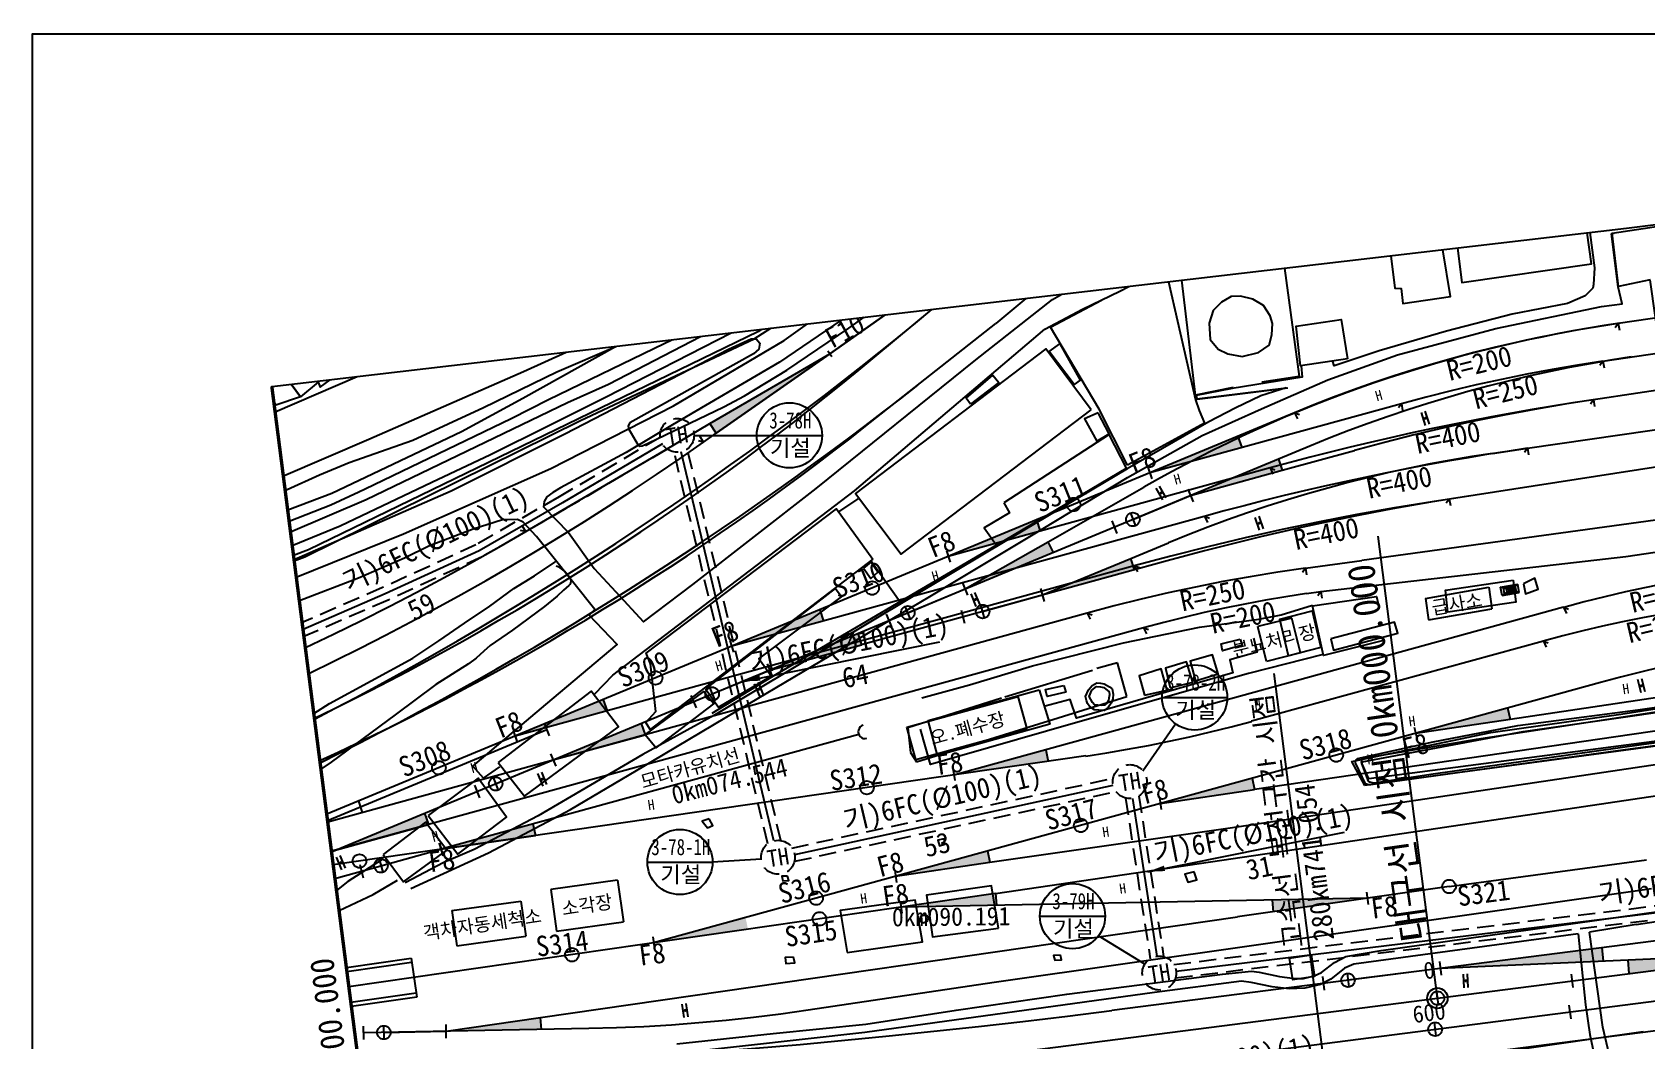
# Model space of a CAD drawing. Header units: millimetres. Extents: x 2406 to 3202, y 1103 to 1810.
# Drawn here: x 2405.9 to 2643.5, y 1470.9 to 1619.3 of the extents above; entities that cross this region are included whole.
import ezdxf
from ezdxf.enums import TextEntityAlignment as Align
from ezdxf.xclip import XClip

# ---------------------------------------------------------------- set-up
doc = ezdxf.new("R2010")
doc.units = ezdxf.units.MM
doc.header["$LTSCALE"] = 10
doc.header["$MEASUREMENT"] = 0
doc.header["$XCLIPFRAME"] = 2
doc.linetypes.add('A-CENTR01', pattern=[2, 1.25, -0.25, 0.25, -0.25])
doc.linetypes.add('HIDDEN', pattern=[0.375, 0.25, -0.125])
for name, color, linetype in [('TN-CABL', 4, 'Continuous'), ('TN-LEAL', 1, 'Continuous'), ('TN-LEAT', 3, 'Continuous'), ('TN-MACL', 6, 'A-CENTR01'), ('TN-MACT', 6, 'Continuous'), ('TN-MANH', 4, 'Continuous'), ('TT-MANH', 4, 'Continuous'), ('TZ-BASE', 253, 'Continuous'), ('TZ-CABL', 4, 'Continuous'), ('TZ-TEXT', 3, 'Continuous')]:
    doc.layers.add(name, color=color, linetype=linetype)
doc.layers.add('TX-PAPR', color=2, linetype='Continuous', plot=False)
doc.styles.get("Standard").update_dxf_attribs({"font": 'GulimChe.ttf'})
doc.styles.add('SYMBTEXT', font='GulimChe.ttf')
doc.linetypes.add('ZIGZAG', pattern='A,0.0001,-0.2,[131,ltypeshp.shx,S=0.2,R=0,X=-0.2,Y=0],-0.4,[131,ltypeshp.shx,S=0.2,R=180,X=0.2,Y=0],-0.2', length=0.8001)
doc.dimstyles.new('ISO-25', dxfattribs={"dimtxt": 2.5, "dimasz": 2.5, "dimexe": 1.25, "dimexo": 0.625, "dimtad": 1, "dimtxsty": 'Standard', "dimcen": 2.5, "dimadec": 0, "dimazin": 0, "dimtfac": 1, "dimtmove": 0, "dimatfit": 3, "dimfxl": 0, "dimarcsym": 0})

# ---------------------------------------------------------------- blocks, each defined once
blk = doc.blocks.new('H')
at = {"layer": 'TZ-BASE'}
for p, q in [((-0.3, 1), (-0.3, -1)), ((-0.3, 0), (0.3, 0)), ((0.3, 1), (0.3, -1))]:
    blk.add_line(p, q, dxfattribs=at)
blk = doc.blocks.new('JD-222')
at = {"layer": 'TZ-BASE'}
for points in [[(66.89, 123.87), (49.21, 113.58), (50.18, 112.18)], [(127.56, 110.03), (126.99, 111.69), (114.02, 106.31)], [(132.97, 108.35), (133.54, 106.69), (120.01, 102.97)], [(84.35, 93.99), (97.89, 97.72), (97.32, 99.37)], [(99.82, 94.59), (99.05, 96.16), (86.85, 89.21)], [(111.78, 92.04), (111.21, 93.7), (98.24, 88.32)], [(65.99, 84.48), (65.42, 86.14), (52.45, 80.76)], [(71.02, 82.64), (71.59, 80.98), (58.05, 77.26)], [(39.12, 69.4), (39.69, 67.74), (26.15, 64.02)], [(7.23, 56.16), (7.79, 54.51), (-5.74, 50.78)], [(23.18, 54.59), (23.54, 52.88), (9.64, 50.87)], [(132.03, 43.38), (132.17, 41.66), (145.96, 43.64)], [(156.8, 33.32), (180.78, 34.38), (180.61, 36.37)], [(208.44, 35.6), (184.45, 34.54), (184.62, 32.55)], [(24.44, 24.31), (24.3, 26.06), (10.4, 24.05)]]:
    blk.add_hatch(color=256, dxfattribs=at).paths.add_polyline_path(points)
h = blk.add_hatch(color=256, dxfattribs=at)
h.paths.add_polyline_path([(34.09, 71.24), (33.52, 72.9), (20.56, 67.52)])
h.paths.add_polyline_path([(17.98, 66.1), (20.83, 67.23), (19.12, 71.52), (16.27, 70.38)], flags=9)
h = blk.add_hatch(color=256, dxfattribs=at)
h.paths.add_polyline_path([(166.72, 71.68), (153.19, 67.96), (167.07, 70.03)])
h.paths.add_polyline_path([(151.08, 63.19), (154.05, 63.96), (152.89, 68.42), (149.92, 67.65)], flags=9)
h = blk.add_hatch(color=256, dxfattribs=at)
h.paths.add_polyline_path([(85.18, 61.8), (99.07, 63.81), (98.72, 65.52)])
h.paths.add_polyline_path([(82.21, 60.84), (85.25, 61.29), (84.58, 65.85), (81.55, 65.4)], flags=9)
h = blk.add_hatch(color=256, dxfattribs=at)
h.paths.add_polyline_path([(129.1, 61.33), (115.56, 57.61), (129.45, 59.68)])
h.paths.add_polyline_path([(112.73, 56.47), (115.7, 57.24), (114.54, 61.7), (111.57, 60.93)], flags=9)
h = blk.add_hatch(color=256, dxfattribs=at)
h.paths.add_polyline_path([(9.65, 50.87), (23.54, 52.88), (23.18, 54.59)])
h.paths.add_polyline_path([(7.41, 46.53), (10.45, 46.97), (9.78, 51.53), (6.74, 51.09)], flags=9)
h = blk.add_hatch(color=256, dxfattribs=at)
h.paths.add_polyline_path([(90.12, 50.61), (76.59, 46.88), (90.47, 48.95)])
h.paths.add_polyline_path([(73.76, 45.72), (76.73, 46.49), (75.57, 50.95), (72.6, 50.18)], flags=9)
h = blk.add_hatch(color=256, dxfattribs=at)
h.paths.add_polyline_path([(91.43, 42.61), (91.29, 44.36), (77.39, 42.35)])
h.paths.add_polyline_path([(74.23, 41.46), (77.27, 41.9), (76.6, 46.46), (73.57, 46.02)], flags=9)
h = blk.add_hatch(color=256, dxfattribs=at)
h.paths.add_polyline_path([(50.64, 39.74), (41.76, 37.3), (41.76, 37.28), (41.81, 37.2), (51.08, 38.54)])
h.paths.add_polyline_path([(41.76, 37.28), (41.76, 37.3), (40.95, 37.07), (41.81, 37.2)], flags=17)
h.paths.add_polyline_path([(54.49, 40.8), (50.64, 39.74), (51.08, 38.54), (54.85, 39.08)])
h.paths.add_polyline_path([(38.34, 32.78), (41.38, 33.17), (40.8, 37.74), (37.75, 37.35)], flags=9)
for p, q in [((73.55, 123.39), (96.37, 142.46)), ((106.96, 141.37), (91.33, 128.29)), ((274.04, 141.65), (183.02, 128.32)), ((180.76, 122.76), (275.51, 136.8)), ((276.44, 131.52), (179.35, 117.07)), ((183.02, 128.32), (182.57, 127.69)), ((183.02, 128.32), (183.19, 127.33)), ((72.18, 113.17), (91.33, 128.29)), ((169.64, 109.93), (277.15, 125.67)), ((180.76, 122.76), (180.31, 122.13)), ((180.76, 122.76), (180.93, 121.78)), ((151.07, 116.5), (114.02, 106.31)), ((323.2, 117.74), (145.26, 93.42)), ((151.07, 116.5), (150.63, 115.87)), ((151.07, 116.5), (151.24, 115.52)), ((179.35, 117.07), (178.9, 116.44)), ((179.35, 117.07), (179.52, 116.08)), ((135.33, 115.15), (-7.18, 56.01)), ((135.33, 115.15), (135.76, 114.25)), ((135.33, 115.15), (136.06, 114.89)), ((154.61, 114.35), (154.58, 114.44)), ((154.61, 114.35), (154.64, 114.25)), ((48.3, 110.85), (47.78, 111.71)), ((50.18, 112.18), (49.21, 113.58)), ((126.99, 111.69), (127.56, 110.03)), ((184.11, 93.98), (312.64, 112.98)), ((-6.47, 50.48), (137.59, 110.27)), ((48.3, 110.85), (47.55, 111.03)), ((133.54, 106.69), (144.19, 109.62)), ((164.49, 109.18), (169.63, 109.93)), ((169.64, 109.93), (169.2, 109.3)), ((169.64, 109.93), (169.81, 108.95)), ((131.74, 107.03), (84.35, 93.99)), ((113.74, 107.16), (114.3, 105.45)), ((113.74, 107.16), (114.3, 105.45)), ((131.74, 107.03), (132.16, 106.13)), ((131.74, 107.03), (132.46, 106.77)), ((132.97, 108.35), (133.54, 106.69)), ((155.59, 102.07), (188.82, 107.26)), ((99.05, 96.16), (113.14, 104.2)), ((115.7, 103.35), (115.65, 103.43)), ((115.7, 103.35), (115.74, 103.25)), ((119.62, 103.89), (120.39, 102.04)), ((158.12, 102.46), (157.68, 101.83)), ((158.12, 102.46), (158.29, 101.48)), ((122.03, 99.9), (52.45, 80.76)), ((111.16, 100.38), (111.92, 98.53)), ((122.09, 99.92), (122.52, 99.01)), ((122.09, 99.92), (122.82, 99.66)), ((22.12, 97.65), (21.37, 97.83)), ((22.12, 97.65), (21.6, 98.5)), ((97.32, 99.37), (97.89, 97.72)), ((108.41, 99.24), (109.17, 97.39)), ((130.16, 98.9), (130.13, 99)), ((130.16, 98.9), (130.18, 98.8)), ((167.07, 70.03), (357.2, 98.44)), ((99.82, 94.59), (99.05, 96.16)), ((111.21, 93.7), (116.79, 96.01)), ((156.38, 28.93), (147.65, 97.01)), ((156.38, 28.93), (147.65, 97.01)), ((156.38, 28.93), (147.65, 97)), ((116.6, 93.37), (71.59, 80.98)), ((84.07, 94.85), (84.63, 93.14)), ((111.78, 92.04), (111.21, 93.7)), ((366.61, 94.21), (129.44, 59.68)), ((136.94, 92.27), (145.26, 93.42)), ((139.21, 88.84), (184.11, 93.98)), ((111.72, 92.61), (20.56, 67.52)), ((111.79, 92.62), (112.21, 91.72)), ((111.79, 92.62), (112.51, 92.36)), ((136.94, 92.27), (136.49, 91.64)), ((136.94, 92.27), (137.11, 91.28)), ((87.24, 88.29), (86.47, 90.13)), ((98.51, 87.35), (97.98, 89.28)), ((137.09, 88.53), (139.21, 88.84)), ((139.21, 88.84), (138.77, 88.21)), ((139.21, 88.84), (139.38, 87.86)), ((154.62, 87.82), (163.94, 89.47)), ((163.94, 89.47), (164.41, 86.29)), ((165.69, 89.48), (168.22, 89.92)), ((165.91, 88.25), (165.69, 89.48)), ((168.44, 88.69), (165.69, 89.48)), ((168.22, 89.92), (165.91, 88.25)), ((165.91, 88.25), (168.44, 88.69)), ((166.13, 89.35), (167.85, 89.65)), ((166.28, 88.52), (166.13, 89.35)), ((166.28, 88.52), (168.04, 88.83)), ((166.57, 89.23), (167.48, 89.39)), ((166.65, 88.78), (166.57, 89.23)), ((166.65, 88.78), (167.56, 88.94)), ((167.56, 88.94), (167.48, 89.39)), ((168.05, 88.8), (167.85, 89.65)), ((168.44, 88.69), (168.22, 89.92)), ((104.79, 85.66), (-7.04, 54.88)), ((65.42, 86.14), (65.99, 84.48)), ((78.77, 84.77), (78, 86.62)), ((174.97, 86.51), (85.18, 61.8)), ((86.8, 84.13), (86.27, 86.06)), ((88.37, 87.67), (88.33, 87.77)), ((88.37, 87.67), (88.4, 87.58)), ((89.67, 84.92), (89.14, 86.85)), ((104.79, 85.66), (105.22, 84.75)), ((104.79, 85.66), (105.52, 85.4)), ((154.62, 87.82), (155.09, 84.64)), ((155.09, 84.64), (164.41, 86.29)), ((174.97, 86.51), (175.4, 85.6)), ((174.97, 86.51), (175.7, 86.24)), ((113.11, 83.49), (-6.49, 50.58)), ((76.02, 83.63), (75.25, 85.48)), ((113.11, 83.49), (113.54, 82.58)), ((113.11, 83.49), (113.84, 83.23)), ((125.87, 54.02), (331.73, 84.77)), ((134.92, 84.91), (129.92, 83.66)), ((131.2, 78.53), (129.92, 83.66)), ((136.2, 79.78), (134.92, 84.91)), ((52.17, 81.61), (52.73, 79.9)), ((71.02, 82.64), (71.59, 80.98)), ((171.98, 81.53), (129.02, 69.71)), ((171.98, 81.53), (172.4, 80.63)), ((171.98, 81.53), (172.7, 81.27)), ((136.2, 79.78), (131.2, 78.53)), ((57.67, 78.18), (58.43, 76.33)), ((92.69, 73.31), (105.59, 77.27)), ((109.25, 78.35), (106.24, 77.5)), ((110.66, 73.39), (109.25, 78.35)), ((140.19, 15.71), (132.36, 76.76)), ((49.2, 74.67), (49.97, 72.82)), ((56.48, 74.44), (56.44, 74.53)), ((56.48, 74.44), (56.5, 74.34)), ((135.65, 50.87), (293.36, 74.32)), ((186.43, 74.95), (186.4, 75.05)), ((186.43, 74.95), (186.44, 74.85)), ((33.52, 72.9), (34.09, 71.24)), ((46.45, 73.52), (47.22, 71.68)), ((78.23, 68.83), (94.64, 73.37)), ((92.18, 73.1), (78.38, 68.73)), ((79.67, 63.75), (110.66, 73.39)), ((95.95, 68.61), (94.64, 73.37)), ((166.72, 71.68), (167.07, 70.03)), ((24.83, 69.42), (25.59, 67.58)), ((39.12, 69.4), (39.69, 67.74)), ((153.19, 67.96), (167.07, 70.03)), ((-7.07, 55.1), (25.21, 68.5)), ((71.16, 67.79), (9.65, 50.87)), ((20.28, 68.37), (20.84, 66.66)), ((79.55, 64.07), (78.23, 68.83)), ((78.38, 68.73), (78.78, 65.12)), ((79.55, 64.07), (95.95, 68.61)), ((152.95, 68.83), (153.42, 67.09)), ((104.6, 64.61), (-6.23, 48.57)), ((25.77, 64.94), (26.54, 63.09)), ((78.78, 65.12), (79.67, 63.75)), ((98.72, 65.52), (99.07, 63.81)), ((85.04, 62.79), (85.29, 61)), ((14.55, 60.29), (15.32, 58.44)), ((17.3, 61.43), (18.07, 59.58)), ((24.58, 61.2), (24.54, 61.29)), ((24.58, 61.2), (24.61, 61.1)), ((115.56, 57.61), (129.44, 59.68)), ((129.1, 61.33), (129.45, 59.68)), ((-2.53, 57.94), (-1.96, 56.28)), ((349.6, 58.04), (108.44, 27.11)), ((115.44, 58.5), (115.69, 56.71)), ((7.23, 56.16), (7.79, 54.51)), ((23.18, 54.59), (23.54, 52.88)), ((23.18, 54.59), (23.54, 52.88)), ((90.47, 48.95), (125.87, 54.02)), ((156.38, 28.93), (346.8, 53.35)), ((9.37, 51.72), (9.93, 50.01)), ((9.38, 51.83), (9.91, 49.9)), ((9.4, 51.76), (9.65, 50.87)), ((90.12, 50.61), (90.47, 48.95)), ((91.29, 44.36), (135.65, 50.87)), ((-5.97, 46.57), (0.8, 48.43)), ((-5.09, 48.89), (-5.13, 48.98)), ((-5.09, 48.89), (-5.06, 48.79)), ((-2.33, 48.61), (-1.8, 46.68)), ((-0.55, 4.27), (343.87, 48.44)), ((0.54, 49.4), (1.07, 47.47)), ((76.46, 47.77), (76.71, 45.99)), ((76.59, 46.88), (90.47, 48.95)), ((158.09, 45.38), (187.17, 49.3)), ((35.65, 46.32), (25.81, 44.93)), ((35.65, 46.32), (36.5, 40.16)), ((158.09, 45.38), (126.96, 40.91)), ((91.29, 44.36), (-3.92, 30.58)), ((11.24, 41.84), (21.4, 43.23)), ((21.4, 43.23), (22.11, 38.06)), ((25.81, 44.93), (26.65, 38.81)), ((77.27, 43.24), (77.52, 41.46)), ((146.07, 43.64), (77.39, 42.35)), ((187.9, 45.03), (91.12, 31.25)), ((91.29, 44.36), (91.43, 42.61)), ((132.03, 43.38), (132.18, 41.63)), ((145.95, 44.53), (146.2, 42.75)), ((11.24, 41.84), (11.96, 36.66)), ((24.3, 26.06), (126.96, 40.91)), ((11.96, 36.66), (22.11, 38.06)), ((26.65, 38.81), (36.5, 40.16)), ((40.82, 37.97), (41.08, 36.18)), ((180.61, 36.37), (180.78, 34.38)), ((-4.29, 33.46), (5.23, 34.83)), ((-4.21, 32.86), (5.31, 34.24)), ((5.23, 34.83), (6.06, 29.09)), ((156.67, 34.31), (156.93, 32.32)), ((184.62, 32.55), (184.45, 34.54)), ((139.45, 32.1), (139.7, 30.12)), ((143.09, 32.57), (143.34, 30.58)), ((160.57, 31.48), (160.57, 31.58)), ((160.57, 31.48), (160.59, 31.38)), ((176.09, 32.46), (176.34, 30.48)), ((5.97, 29.69), (-3.63, 28.3)), ((6.06, 29.09), (-3.55, 27.7)), ((96.33, 21.23), (156.38, 28.93)), ((156.25, 29.92), (156.51, 27.94)), ((156.25, 29.92), (156.51, 27.94)), ((45.61, 27.12), (45.59, 27.22)), ((45.61, 27.12), (45.62, 27.02)), ((175.75, 27.88), (176.01, 25.9)), ((-1.72, 22.82), (-1.76, 24.82)), ((1.26, 22.87), (1.22, 24.87)), ((10.42, 23.05), (10.38, 25.04)), ((24.44, 24.31), (24.3, 26.06)), ((155.92, 25.34), (156.17, 23.36))]:
    blk.add_line(p, q, dxfattribs=at)
for points, elevation in [([(-12, 93.56), (11.15, 103.66), (27.9, 112.04), (51.96, 124.51), (55.3, 126.08), (56.03, 126.06), (56.57, 125.43), (56.43, 124.54), (55.68, 123.84), (37.45, 113.66), (37.2, 113.25), (37.31, 112.77), (38.67, 110.38), (38.92, 110.25), (39.29, 110.28), (40.17, 110.69), (51.29, 116.06), (54.36, 117.68), (60.59, 121.44), (69.68, 127.62), (90.04, 141.84)], 45), ([(-12.93, 100.85), (-6.45, 103.32), (12.64, 112.42), (21.7, 117.3), (37.35, 126.07), (50.16, 132.27), (60.55, 137.38), (60.83, 137.9), (60.77, 138.3)], 41), ([(-12.72, 99.21), (-6.6, 101.61), (-2.48, 103.51), (-1.52, 103.97), (19.99, 114.33), (25.46, 117.11), (42.5, 125.35), (43.53, 125.87), (53, 130.61), (54.61, 131.63), (66.68, 139.01)], 42), ([(-12.52, 97.61), (-1.36, 102.41), (28.29, 116.68), (34.3, 119.37), (55.51, 130.39), (64.27, 135.58), (70.66, 139.5)], 43), ([(-12.26, 95.62), (-5.22, 98.53), (8.28, 104.93), (16.94, 109.04), (25.52, 113.28), (33.98, 117.53), (55.14, 128.34), (59.76, 130.97), (76.36, 140.19)], 44), ([(-9.09, 70.87), (-6.78, 72.33), (5.47, 79), (9.31, 81.58), (13.09, 84.19), (16.81, 86.66), (20.38, 89.28), (23.43, 91.13), (26.4, 93.16), (26.5, 93.26), (26.58, 93.34), (26.6, 93.38), (26.61, 93.41), (26.59, 93.41)], 45), ([(26.61, 92.62), (26.75, 92.58), (26.88, 92.52), (27, 92.45), (27.05, 92.41), (27.19, 92.29), (27.33, 92.17), (27.93, 91.71), (28.05, 91.59), (28.23, 91.4), (28.46, 91.09), (28.6, 90.86), (28.71, 90.59), (28.73, 90.54), (28.75, 90.45), (28.75, 90.41), (28.75, 90.36), (28.75, 90.32), (28.71, 90.06), (28.69, 90.01), (28.67, 89.96), (28.62, 89.89), (28.58, 89.83), (28.49, 89.73), (27.67, 89.03), (26.77, 88.15), (24.87, 86.65), (20.18, 83.15), (16.89, 80.89), (15.96, 80.05), (14.83, 79.02), (13.68, 78.2), (8.9, 75.16), (2.9, 70.68), (-6.52, 63.69), (-8.04, 62.68)], 45)]:
    blk.add_lwpolyline(points, dxfattribs=dict(at, elevation=elevation))
for points in [[(-9.85, 76.77, 0.042201), (48.3, 110.85), (50.18, 112.18), (66.89, 123.87), (80.01, 133.04), (93.07, 142.21)], [(-10.34, 80.59, 0.022929), (22.12, 97.65), (31.2, 102.96), (42.68, 109.69), (49.21, 113.58), (66.89, 123.87)], [(-8.16, 63.62, 0.052207), (79.87, 119.24)]]:
    blk.add_lwpolyline(points, format="xyb", dxfattribs=at)
for points in [[(81.12, 133.82), (80.01, 133.04), (66.89, 123.87), (50.18, 112.18), (49.21, 113.58), (66.89, 123.87)], [(66.6, 124.27), (67.18, 123.46)], [(66.6, 124.27), (67.18, 123.46)], [(180.39, 75.45), (64.88, 43.66), (40.95, 37.07)], [(139.91, 17.94), (341.37, 43.78)]]:
    blk.add_lwpolyline(points, dxfattribs=at)
at = {"layer": 'TZ-BASE', "flags": 128}
for points in [[(111.54, 99.45), (120.01, 102.97), (133.54, 106.69)], [(78.39, 85.7), (86.85, 89.21), (99.05, 96.16)], [(89.41, 85.88), (98.24, 88.32), (111.21, 93.7)], [(49.58, 73.74), (58.05, 77.26), (71.59, 80.98)], [(17.69, 60.5), (26.15, 64.02), (39.69, 67.74)], [(-6.47, 50.48), (-5.74, 50.78), (7.79, 54.51)], [(0.8, 48.43), (9.64, 50.87), (23.54, 52.88)], [(222.02, 37.35), (208.44, 35.6), (184.45, 34.54), (156.8, 33.32), (143.21, 31.57)], [(1.24, 23.87), (10.4, 24.05), (24.3, 26.06)]]:
    blk.add_lwpolyline(points, dxfattribs=at)
for points, elevation in [([(212.58, 69.3), (159.33, 62.13), (146.57, 60.36), (146.31, 60.35), (146.08, 60.39), (145.81, 60.5), (144.34, 63.62), (144.32, 63.86), (144.39, 64.05), (144.61, 64.24), (155.74, 66.7), (168.24, 69.11), (185.87, 71.39), (204.84, 74.11)], 45), ([(134.61, 34.84), (137.8, 35.33), (138.29, 32.1), (135.1, 31.61), (134.61, 34.84)], 75.59)]:
    blk.add_lwpolyline(points, dxfattribs=dict(at, elevation=elevation))
at = {"layer": 'TZ-BASE', "elevation": 44, "flags": 128}
blk.add_lwpolyline([(155.73, 61.94), (147.08, 60.6), (146.78, 60.63), (146.45, 60.74), (146.21, 60.89), (145.23, 63.48), (145.22, 63.7), (145.25, 63.93), (145.33, 64.14), (145.54, 64.3), (162.15, 67.07), (188.9, 71.17), (214.91, 75.29), (242.16, 79.27), (258.85, 81.17), (259.1, 81.06), (259.33, 80.78), (259.54, 80.25), (260.08, 76.79), (260.05, 76.61), (259.97, 76.52), (229.56, 72.02), (186.42, 66.25)], close=True, dxfattribs=at)
at = {"layer": 'TZ-BASE'}
for points, elevation in [([(120.55, 47.53), (119.18, 47.22), (119.63, 46.01), (120.95, 46.37)], 45.45), ([(100.89, 35.26), (99.85, 35.21), (100.04, 34.53), (101.01, 34.57)], 45.78)]:
    blk.add_lwpolyline(points, close=True, dxfattribs=dict(at, elevation=elevation))
at = {"layer": 'TZ-BASE', "flags": 128}
blk.add_lwpolyline([(91.11, 31.25), (63.7, 27.15, -0.03243), (31.42, 24.44), (-1.74, 23.82)], format="xyb", dxfattribs=at)
at = {"layer": 'TZ-BASE'}
for points in [[(187.72, 134.74, 54.12), (183.05, 133.76, 48.19), (182.09, 141.61, 48.19), (275.97, 155.78, 49.92), (277.1, 147.08, 49.95), (247.33, 144.04, 54.13), (252.07, 111.6, 54.31), (192.18, 103.15, 54.2), (187.72, 134.74, 54.12)], [(64.91, 104.01, 45.05), (88.39, 122.95, 45.05), (99.71, 131.86, 45.05), (110.75, 138.04, 45.05), (117.86, 139.15, 45.05), (134.1, 141.56, 45.12), (146.72, 143.32, 45.12), (159.35, 145.1, 45.2), (178.28, 148.12, 45.31), (178.66, 148.66, 45.36), (178.32, 152.52, 45.36)], [(32.29, 73.75, 45.2), (34.97, 76.52, 45.35), (70.56, 103.68, 45.35), (98.58, 127.47, 45.35), (104.13, 130.41, 45.24), (109.62, 133.08, 45.21), (115.2, 136, 45.21), (120.59, 137.3, 45.21), (134.42, 139.47, 45.28), (148.05, 141.54, 45.28), (159, 143.51, 45.28), (178.23, 146.61, 45.4), (179.5, 136.53, 45.4), (179.35, 134.05, 45.4), (179.25, 133.52, 45.4), (178.12, 132.38, 45.3), (175.56, 131.24, 45.24), (167.39, 129.67, 45.18), (157.73, 127.2, 45.1), (147.79, 124.29, 45.1), (141.16, 122.07, 45.1), (141, 122.72, 45.1)], [(158.89, 143.23, 48.36), (159.96, 134.37, 48.36), (179.05, 137.1, 48.36), (177.81, 146.16, 48.11), (158.89, 143.23, 48.36)], [(77, 140.26, 44.87), (56.4, 127.14, 45.06), (-9.89, 94.98, 45.06), (-12.07, 94.12, 45.06)], [(-11.67, 90.97, 45.01), (4.11, 97.32, 45.01), (25.83, 106.94, 45.21), (43.9, 116.21, 45.03), (60.18, 125.82, 44.6), (80.59, 140.23, 44.63), (81.45, 140.8, 44.64)], [(5.2, 45.07, 45.07), (16.64, 50.36, 45.07), (28.72, 56.72, 45.07), (40.57, 63.73, 45.09), (53.55, 71.47, 45.21), (67.03, 79.48, 45.22), (81.62, 88.1, 45.22), (98.31, 98.13, 45.15), (110.74, 105.64, 45.15), (121.75, 111.81, 45.23), (130.45, 115.74, 45.23), (140.24, 120.02, 45.28), (150.51, 123.7, 45.28), (164.96, 127.59, 45.28), (180.56, 130.84, 45.28), (183.58, 131.19, 45.41), (183.02, 133.74, 45.41), (182.01, 141.51, 45.41), (182.34, 141.6, 45.41)], [(86.99, 141.47, 44.5), (84.57, 139.73, 44.49), (59.47, 122.61, 44.56), (43.73, 113.38, 44.81), (36.93, 109.3, 44.89), (27.22, 104.12, 45.13), (26.13, 103.41, 45.13), (25.21, 102.78, 45.13), (24.81, 102.07, 45.13), (24.74, 101.31, 45.13), (28.43, 97.52, 45.24), (32.21, 92.24, 45.24), (35.38, 88.8, 45.22), (39.45, 84.38, 45.16), (46.73, 89.88, 45.16), (64.91, 104.01, 45.05)], [(-13.58, 105.85, 39.15), (-0.97, 111.26, 39.27), (21.77, 121.25, 39.84), (40.74, 129.8, 40.31), (60.27, 138.23, 41.18), (60.29, 138.24, 41.18)], [(-13.3, 103.73, 39.36), (-13.01, 103.87, 39.36), (-8.23, 106.02, 39.42), (-3.86, 107.82, 39.58), (5.51, 111.15, 40.12), (15.92, 115.92, 40.55), (26.72, 121.19, 41.18), (38.64, 126.37, 41.38), (49.88, 131.49, 41.82), (66.83, 139.03, 42.74)], [(-14.79, 115.31, 39.16), (19.83, 130.16, 39.54), (25.2, 131.72, 39.94), (31.88, 134.73, 40.03), (31.99, 134.82, 40.03)], [(110.89, 133.76, 45.8), (116.61, 135.13, 45.94), (120.77, 117.07, 46.31), (121.29, 115.49, 47.01)], [(110.73, 107.46, 46.99), (106.57, 115.71, 46.06), (99.42, 127.77, 46.06), (106.92, 131.73, 45.71)], [(-15.29, 129.09, 46.46), (-8.43, 119.66, 46.69)], [(143.14, 123.12, 48.52), (136.22, 122.07, 48.52), (135.6, 127.94, 48.52), (142.22, 128.92, 48.52), (143.14, 123.12, 48.52)], [(-8.43, 119.66, 46.69), (-11.06, 117.49, 46.69), (-15.91, 124.08, 46.51)], [(105.41, 115.59, 48.42), (98.72, 124.56, 48.61), (70.68, 103.29, 48.34), (77.43, 94.33, 48.49), (105.41, 115.59, 48.42)], [(136.31, 122.07, 45.1), (136.46, 120.42, 45.1), (126.16, 118.76, 47.31), (120.87, 117.71, 47.31), (120.97, 117.2, 47.31), (134.12, 118.85, 45.19), (130.38, 117.65, 45.15), (126.59, 115.86, 45.15), (122.73, 113.85, 45.07), (110.71, 106.89, 45.04), (90.35, 94.81, 45.01), (49.92, 70.64, 45.04), (39.35, 64.8, 45.06), (23.94, 55.8, 45.15), (14.51, 50.81, 45.15), (10.04, 48.92, 45.15), (4.38, 45.93, 45.07)], [(120.77, 117.76, 47.86), (121.01, 117.16, 47.76), (134.33, 118.83, 45.44)], [(121.29, 115.49, 47.01), (122.08, 113.65, 47), (110.73, 107.46, 46.99)], [(92.52, 101.91, 47.43), (93.37, 100.41, 47.28), (89.62, 98.19, 47.28), (91.45, 95.64, 46.97), (110.6, 107.02, 46.95), (108.06, 111.97, 47.48), (92.52, 101.91, 47.43)], [(15.91, 61.36, 45.17), (14.33, 63.09, 45.17), (25.1, 72.19, 45.17), (35.6, 81.04, 45.17), (31.44, 85.36, 45.3), (32.3, 86.16, 45.3), (25.89, 94.17, 45.31), (23.71, 96.94, 45.31), (21.75, 99.04, 45.31), (20.93, 99.43, 45.31), (18.71, 99.38, 45.31), (14.39, 98.04, 45.26), (7.96, 95.57, 45.2), (4.26, 93.75, 45.2), (-2.49, 90.82, 45.2), (-11.22, 87.46, 45.13)], [(167.52, 90.52, 48.39), (167.95, 87.28, 48.39), (157.93, 85.78, 48.39), (157.55, 89.03, 48.39), (167.52, 90.52, 48.39)], [(44.37, 22.21, 45.17), (58.56, 23.71, 45.06), (72.21, 25.1, 45.06), (85.49, 27.15, 45.04), (101.81, 29.53, 45.04), (124.73, 32.45, 45.04), (129, 32.89, 45.04), (130.12, 32.77, 45.04), (133.11, 32.1, 45.2), (135.36, 31.84, 45.3), (136.68, 31.85, 45.3), (138.22, 32.24, 45.3), (139.31, 32.73, 45.3), (141.22, 34.19, 45.3), (142.88, 35.08, 45.3), (148.11, 35.96, 45.3), (189.27, 41.73, 45.23)], [(80.47, 73.15, 46.15), (87.47, 75.11, 46.1), (96.77, 77.88, 46.07), (110.15, 81.27, 45.9), (121.36, 83.59, 45.9), (130.09, 84.74, 45.9), (133.38, 85.39, 45.9), (138, 86.81, 46.09)], [(139.2, 80.58, 47.69), (134.44, 79.35, 47.63), (133.15, 84.77, 47.62), (137.93, 85.97, 47.62), (139.2, 80.58, 47.69)], [(129.3, 81.98, 47.06), (129.84, 79.88, 47.06), (125.81, 78.76, 46.89), (126.25, 76.86, 46.89), (103.23, 70.16, 47.15), (102.3, 72.94, 47.15), (98.61, 71.96, 47.15)], [(127.35, 81.82, 47.08), (127.62, 80.93, 47.08), (124.74, 80.09, 47.08), (124.54, 81.11, 47.08), (127.35, 81.82, 47.08)], [(139.53, 79.56, 46.2), (128.54, 76.75, 46.2), (103.1, 69.5, 46.12), (81.72, 63.35, 45.89), (80.26, 68.58, 45.89)], [(117.02, 74.64, 46.91), (120.37, 75.5, 46.91), (119.44, 78.47, 46.91), (116.34, 77.54, 46.91), (117.02, 74.64, 46.91)], [(120.77, 75.7, 46.8), (124.09, 76.71, 46.83), (123.28, 79.52, 46.83), (119.96, 78.57, 46.88), (120.77, 75.7, 46.8)], [(113.23, 73.56, 46.91), (116.58, 74.31, 47.03), (115.71, 77.45, 47.03), (112.48, 76.39, 47.03), (113.23, 73.56, 46.91)], [(18.07, 63.65, 48.22), (21.92, 58.71, 48.2), (35.77, 68.9, 48.2), (31.77, 74.14, 48.24), (18.07, 63.65, 48.22)], [(97.75, 74.35, 47.84), (99.31, 69.29, 47.84), (82.74, 64.66, 47.84), (81.36, 69.82, 48.04), (97.75, 74.35, 47.84)], [(101.36, 75, 48.53), (101.65, 74.03, 48.53), (98.91, 73.35, 48.55), (98.68, 74.38, 48.56), (101.36, 75, 48.53)], [(15.91, 61.36, 45.17), (18.29, 63, 45.2)], [(7.73, 55.83, 48.78), (12.12, 50.12, 48.77), (19.3, 55.6, 48.77), (15.11, 61.36, 48.77), (7.73, 55.83, 48.78)], [(0.96, 49.38, 46.63), (-4.06, 46.14, 46.63), (-5.75, 44.81, 46.63)], [(-5.37, 41.84, 46.47), (-0.34, 44.21, 46.25), (3.22, 46.29, 46.25)], [(91.72, 39.25, 50.58), (90.7, 45.46, 50.55), (81.12, 44.11, 50.55), (82.01, 37.97, 50.36), (91.72, 39.25, 50.58)], [(69.44, 35.68, 48.78), (80.56, 37.25, 48.78), (79.49, 43.37, 48.78), (68.41, 41.85, 48.81), (69.44, 35.68, 48.78)], [(185.65, 39.77, 45.47), (199.1, 41.8, 45.5)], [(177.12, 38.43, 45.37), (144.07, 33.92, 45.37), (142.71, 33.36, 45.37), (140.68, 31.75, 45.37), (139.16, 30.96, 45.39), (136.86, 30.41, 45.42), (134.54, 30.32, 45.45), (132.06, 30.62, 45.45), (128.96, 31.26, 45.45), (127.52, 31.42, 45.45), (114.74, 29.75, 45.36), (72.04, 23.88, 45.12), (36.02, 19.85, 45.12), (32.8, 19.08, 45.14), (32.21, 18.5, 45.14), (31.72, 17.63, 45.14), (31.34, 16.24, 45.24), (31.26, 15.6, 45.24), (30.58, 14.37, 45.24), (26.8, 12.93, 45.24), (-1.25, 9.72, 45.11)], [(177.12, 38.43, 45.5), (178.21, 27.93, 45.8), (178.84, 23.56, 45.9), (179.84, 18.67, 45.97), (181.03, 13.53, 45.95), (182.46, 8.65, 45.9), (183.92, 3.97, 45.66)], [(185.65, 39.77, 45.47), (178.76, 38.66, 45.37)], [(204.53, 1.53, 45.59), (201.38, 3.4, 45.52), (199.6, 4.51, 45.5), (197.34, 5.57, 45.4), (195.21, 6.43, 45.38), (193.68, 6.76, 45.43), (193.12, 6.69, 45.43), (186.51, 4.99, 45.59), (183.35, 13.23, 45.92), (182.74, 16.08, 45.95), (180.75, 24.66, 46.09), (178.76, 38.66, 45.47)], [(4.75, -37.01, 45.35), (9.7, -34.69, 45.35), (23.64, -28.57, 45.43), (39.82, -21.09, 45.45), (48.39, -17.31, 45.47), (57.29, -13.31, 45.5), (68.92, -7.97, 45.61), (75.87, -4.89, 45.61), (83.65, -1.75, 45.64), (89.48, 0.43, 45.64), (97.82, 3.49, 45.66), (104.93, 6.11, 45.73), (111.04, 8.14, 45.76), (117.38, 10.34, 45.73), (123.48, 12.18, 45.73), (129.83, 13.8, 45.71), (136.39, 15.24, 45.64), (142.17, 16.61, 45.59), (149.44, 18.12, 45.59), (157.09, 19.77, 45.66), (163.42, 20.72, 45.66), (170.22, 21.64, 45.76), (179.07, 22.96, 45.76), (186.69, 24.02, 45.78)]]:
    blk.add_polyline3d(points, dxfattribs=at)
at = {"layer": 'TZ-BASE', "linetype": 'Continuous'}
for points in [[(-11.97, 93.34, 47.01), (-10.43, 93.95, 46.99), (30.17, 114.03, 46.36), (55.78, 126.07, 46.64), (78.58, 140.45, 46.79)], [(156.65, 142.43, 48.22), (149.17, 141.06, 48.22), (150.1, 133.51, 48.22), (151.03, 133.48, 48.22), (151.3, 131.25, 48.22), (158.31, 132.27, 48.22), (156.65, 142.43, 48.22)], [(126.3, 118.89, 47.86), (120.77, 117.76, 47.86), (118.73, 134.88, 47.65), (133.72, 137.48, 47.08), (136, 120.5, 47.76), (130.51, 119.65, 47.76)], [(-15.29, 129.09, 46.46), (-8.43, 119.66, 46.69), (-8.13, 118.92, 46.96), (-1.99, 123.66, 47.9), (-6.6, 129.42, 47.9), (-8.6, 127.91, 47.9), (-10.15, 129.72, 47.89)], [(-15.91, 124.08, 46.51), (-11.06, 117.49, 46.69)], [(99.22, 124.21, 48.27), (100.76, 125.34, 47.93), (103.78, 119.98, 48.08), (102.9, 119.33, 48.19), (99.22, 124.21, 48.27)], [(87.64, 116.44, 47.34), (86.97, 117.31, 47.34), (90.91, 120.7, 48.05), (91.78, 119.62, 48.15), (87.64, 116.44, 47.34)], [(-11.06, 117.49, 46.69), (-14.67, 116.27, 51.06), (-15, 116.98, 50.99)], [(106.4, 115.16, 47.15), (104.41, 114.26, 47.39), (106.21, 110.96, 47.44), (108.04, 112.08, 47.41), (106.4, 115.16, 47.15)], [(68.25, 100.59, 46.6), (71.06, 102.51, 46.6)], [(91.45, 95.64, 46.97), (58.3, 76.2, 46.92), (49.53, 70.84, 46.4)], [(71.88, 92.25, 47.63), (72.94, 90.75, 47.6), (73.98, 91.7, 47.6), (72.92, 93.15, 47.6), (71.88, 92.25, 47.63)], [(72.92, 93.4, 47.2), (77.27, 87.33, 46.95)], [(48.59, 74.52, 47.37), (50.51, 71.81, 47.39), (58.26, 76.36, 47.08), (56.45, 78.93, 47.22), (68.63, 88.06, 47.11), (67.69, 89.26, 47.27), (48.59, 74.52, 47.37)], [(148.66, 81.66, 46.17), (139.62, 79.41, 46.17), (137.99, 86.73, 46.17), (147.42, 88.09, 46.17), (147.67, 87.01, 46.17)], [(39.72, 67.75, 47.91), (41.33, 65.83, 47.89), (49.81, 72.29, 47.89), (48.3, 74.12, 47.89), (39.72, 67.75, 47.91)]]:
    blk.add_polyline3d(points, dxfattribs=at)
at = {"layer": 'TZ-BASE'}
for points in [[(125.78, 132.16, 53.33), (124.59, 131.44, 53.33), (123.34, 130.22, 53.33), (122.76, 128.37, 53.33), (122.92, 125.97, 53.32), (124.07, 124.54, 53.32), (125.5, 123.85, 53.32), (127.61, 123.43, 53.32), (130.02, 124.03, 53.32), (131.62, 125.11, 53.32), (131.99, 126.63, 53.32), (132.1, 128.3, 53.32), (131.76, 129.43, 53.32), (130.77, 130.95, 53.32), (129.2, 131.91, 53.32), (127.39, 132.34, 53.32), (126.01, 132.27, 53.32)], [(73.22, 93.62, 49.19), (40.45, 68.49, 49.4), (39.79, 69.54, 49.39), (41.26, 71.15, 49.39), (40.49, 78.19, 49.31), (39.84, 79.76, 49.3), (67.89, 101.01, 49.17)], [(145.69, 60.27, 45.57), (143.77, 63.79, 45.57), (164.23, 68.05, 45.5), (183.38, 70.76, 45.51), (204.16, 74.03, 45.53), (228.64, 77.41, 45.53), (313.08, 89.25, 45.55), (343.19, 93.8, 45.64), (343.48, 89.25, 45.64), (318.97, 85.72, 45.65), (318.9, 85.31, 45.64), (306.97, 82.74, 45.64), (246.95, 73.94, 45.64), (183.7, 65.44, 45.48)], [(146.27, 61.23, 43.75), (145.32, 63.43, 43.75), (145.29, 63.6, 43.75), (145.31, 63.74, 43.75), (169.02, 68.2, 43.88), (185.79, 70.6, 43.98), (203.19, 73.15, 44.03), (220.79, 75.97, 44.05), (243.62, 79.36, 44.05), (297.33, 86.8, 44.05), (342.98, 93.43, 44.21), (343.1, 89.56, 44.16), (318.75, 85.93, 44.12), (318.73, 85.63, 44.12), (294.17, 81.44, 44.03), (237.83, 73.2, 44.03)], [(169.06, 89.97, 45.69), (169.37, 88.5, 45.69), (171.24, 89.19, 45.69), (170.73, 90.8, 45.69)], [(140.67, 81.86, 47.17), (141.06, 80.19, 47.17), (150.55, 82.69, 47.17), (150.04, 84.31, 47.17)], [(104.54, 73.39, 45.88), (104.98, 74.33, 45.88), (105.52, 75, 45.88), (106.23, 75.36, 45.88), (106.75, 75.33, 45.88), (107.29, 75.24, 45.88), (108.07, 74.79, 45.88), (108.5, 74.48, 45.88), (108.65, 73.69, 45.88), (108.57, 73.04, 45.88), (108.32, 72.4, 45.88), (107.88, 71.74, 45.88), (107.31, 71.33, 45.88), (106.5, 71.34, 45.88), (105.88, 71.42, 45.88), (105.18, 71.86, 45.88), (104.85, 72.36, 45.88), (104.71, 72.77, 45.88)], [(105.5, 74.29, 45.54), (106.17, 74.86, 45.54), (106.78, 74.8, 45.54), (107.27, 74.71, 45.54), (108.02, 74.07, 45.54), (108.07, 73.61, 45.54), (108.01, 73.12, 45.54), (107.93, 72.8, 45.54), (107.7, 72.37, 45.54), (107.37, 72.09, 45.54), (106.93, 72.03, 45.54), (106.38, 72.09, 45.54), (105.86, 72.16, 45.54), (105.58, 72.48, 45.54), (105.11, 73.35, 45.54)], [(1.13, 50.09, 45.47), (4.11, 46.09, 45.41), (10.48, 50.74, 45.55), (7.34, 54.88, 45.56)], [(49.12, 55.35, 45.69), (48.12, 55, 45.66), (48.88, 54.02, 45.57), (49.67, 54.38, 45.57)], [(83.72, 52.39, 45.78), (82.79, 52.18, 45.76), (83.06, 51.38, 45.76), (83.85, 51.6, 45.76)], [(60.69, 46.92, 45.64), (59.82, 46.9, 45.61), (59.96, 46.23, 45.61), (60.86, 46.26, 45.61)], [(80.72, 39.96, 48.13), (80.31, 40.16, 48.13), (80.25, 40.69, 48.13), (80.32, 41.02, 48.13), (80.61, 41.17, 48.13), (80.91, 41.16, 48.13), (81.21, 41.1, 48.13), (81.36, 40.74, 48.13), (81.34, 40.52, 48.13), (81.31, 40.3, 48.13), (81.09, 40.17, 48.13)], [(61.55, 34.98, 45.71), (60.34, 34.93, 45.64), (60.42, 34.05, 45.61), (61.73, 34.15, 45.61)]]:
    blk.add_polyline3d(points, close=True, dxfattribs=at)
for centre, radius in [((154.61, 114.35), 0.1), ((102.8, 101.65), 1), ((115.7, 103.35), 0.1), ((111.54, 99.45), 1), ((130.16, 98.9), 0.1), ((73.13, 89.34), 1), ((78.39, 85.7), 1), ((88.37, 87.67), 0.1), ((89.41, 85.88), 1), ((41.24, 76.1), 1), ((49.58, 73.74), 1), ((56.48, 74.44), 0.1), ((186.43, 74.95), 0.1), ((141.48, 64.74), 1), ((9.34, 62.86), 1), ((17.69, 60.5), 1), ((24.58, 61.2), 0.1), ((72.37, 59.94), 1), ((103.85, 54.38), 1), ((-2.37, 49.13), 1), ((-5.09, 48.89), 0.1), ((0.8, 48.43), 1), ((158.09, 45.38), 1), ((64.88, 43.66), 1), ((65.37, 40.61), 1), ((28.93, 35.33), 1), ((143.21, 31.57), 1), ((160.57, 31.48), 0.1), ((156.38, 28.93), 1.5), ((156.38, 28.93), 1), ((45.61, 27.12), 0.1), ((1.24, 23.87), 1), ((156.04, 24.35), 1)]:
    blk.add_circle(centre, radius, dxfattribs=at)
for centre, radius, start, end in [((-238.38, 514.32), 500, 297.3095, 309.8711), ((212.21, -69.54), 200, 98.3309, 119.6917), ((211.99, -69.57), 200, 98.3309, 112.5389), ((-182.88, 430.39), 400, 295.7666, 309.8711), ((214.25, -74.46), 200, 98.4294, 112.5389), ((217.4, -124.54), 250, 98.4294, 105.3861), ((237.87, -278.63), 400, 98.4125, 105.3861), ((223.79, -179.62), 300, 98.4661, 105.3861), ((-175.56, 427.22), 400, 294.7336, 308.2677), ((228.16, -285.76), 400, 98.4121, 105.3861), ((193.45, -88.71), 200, 98.3249, 112.5389), ((222.73, -292.3), 400, 98.8842, 105.3861), ((217.85, -293.06), 400, 98.9546, 105.3861), ((171.12, -155.38), 250, 97.8596, 105.3861), ((228.04, -106.33), 200, 98.2222, 105.3861), ((166.18, -109.34), 200, 98.3625, 105.3861), ((225.04, -111.3), 200, 98.5177, 105.3861), ((233.45, -117.39), 200, 98.3863, 105.3861), ((72.08, 68.17), 1, 104.8808, 285.951), ((75.95, 262.54), 200, 278.2334, 285.3861), ((-44.21, 1217.37), 1200, 272.26776, 277.30826), ((324.63, -572.15), 600, 97.30827, 108.26011)]:
    blk.add_arc(centre, radius, start, end, dxfattribs=at)
for p, rotation in [((154.61, 114.35), 197.5310384336515), ((115.7, 103.35), 209.170640389646), ((130.16, 98.9), 198.6415049403728), ((88.37, 87.67), 202.5389268365324), ((56.48, 74.44), 202.5389268208024), ((186.43, 74.95), 193.7386495278124), ((24.58, 61.2), 202.5389268208024), ((-5.09, 48.89), 202.5389268208024), ((160.57, 31.48), 182.5363230712164), ((45.61, 27.12), 188.2333712682263)]:
    blk.add_blockref('H', p, dxfattribs=dict(at, rotation=rotation))
for s, height, rotation, p in [('F10', 3, 28.4147, (67.24, 124.58)), ('R=200', 3, 13.998, (158.19, 119.85)), ('R=250', 3, 13.998, (162.05, 115.66)), ('H', 1.5, 15.5903, (147.48, 116.86)), ('R=400', 3, 11.6418, (153.46, 109.09)), ('F8 ', 3, 21.7093, (111.65, 106.07)), ('R=400', 3, 11.6418, (146.32, 102.49)), ('S311', 3, 21.7093, (97.78, 100.39)), ('H', 1.5, 15.5903, (117.81, 104.55)), ('F8 ', 3, 21.7093, (82.08, 93.74)), ('R=400', 3, 11.6418, (135.56, 94.93)), ('S310', 3, 21.7093, (68.06, 87.77)), ('대구선 시점 0km000.000', 4, 98.1603, (154.96, 37.56, 127.82)), ('H', 1.5, 15.5903, (82.17, 90.28)), ('R=250', 3, 11.6418, (118.82, 85.9)), ('R=200', 3, 13.232, (185.13, 85.67)), ('급사소', 2, 9.8356, (155.71, 85.4)), ('R=200', 3, 11.6418, (123.29, 82.6)), ('R=200', 3, 13.232, (184.65, 81.21)), ('F8 ', 3, 21.7093, (50.18, 80.5)), ('분뇨처리장', 2, 13.5334, (126.45, 79.14)), ('S309', 3, 21.7093, (36.38, 74.6)), ('H', 1.5, 15.5903, (50.3, 77.05)), ('H', 1.5, 8.4375, (183.76, 73.69)), ('고속선 복선구간 시점', 3, 97.3083, (136.74, 36.49)), ('H', 1.5, 8.4375, (129.54, 71.29)), ('F8 ', 3, 21.7093, (18.38, 67.16)), ('오.폐수장', 2, 15.5784, (82, 66.18)), ('H', 1.5, 8.4375, (152.27, 68.93)), ('S308', 3, 21.7093, (4.18, 61.41)), ('S318', 3, 14.5891, (136.51, 63.94)), ('F8 ', 3, 14.5891, (151.61, 64.19)), ('모타카유치선', 2, 15.8645, (39.36, 59.77)), ('0km074.544', 2.7, 14.1302, (43.99, 57.47)), ('F8 ', 3, 8.3292, (82.85, 61.79)), ('H', 1.5, 8.4375, (146.14, 63.34)), ('H', 1.5, 15.5903, (14.26, 62.05)), ('S312', 3, 8.3292, (67.11, 59.46)), ('F8 ', 3, 14.5891, (113.26, 57.48)), ('280km741.054', 3, 97.3083, (141.19, 37.57)), ('H', 1.5, 8.4375, (40.22, 56.6)), ('S317', 3, 14.5891, (99.07, 53.61)), ('H', 1.5, 15.5903, (8.54, 51.91)), ('H', 1.5, 8.4375, (107.16, 52.62)), ('F8 ', 3, 8.3292, (8.05, 47.47)), ('F8 ', 3, 14.5891, (74.29, 46.73)), ('S316', 3, 14.5891, (59.78, 42.82)), ('F8 ', 3, 8.3292, (74.87, 42.4)), ('H', 1.5, 8.4375, (109.66, 44.28)), ('S321', 3, 7.3425, (159.52, 42.45)), ('소각장', 2, 8.7148, (27.57, 41.08)), ('H', 1.5, 8.4375, (71.52, 42.81)), ('F8 ', 3, 7.3425, (146.81, 40.63)), ('객차자동세척소', 2, 8.5898, (7.18, 37.51)), ('S315', 3, 8.3292, (60.51, 36.46)), ('0km090.191', 2.7, 0.5776, (76.06, 39.51)), ('S314', 3, 7.3425, (23.83, 35.02)), ('F8 ', 3, 7.3425, (39, 33.71)), ('0', 2.5, 7.3083, (154.51, 31.71)), ('600', 2.5, 7.3083, (152.9, 25.26))]:
    blk.add_text(s, height=height, rotation=rotation, dxfattribs=at).set_placement(p)
blk = doc.blocks.new('TTTW101-2')
blk.add_line((-6, 0), (6, 0))
blk.add_circle((0, 0), 6)
at = {"style": 'SYMBTEXT'}
for tag, p in [('TTTW_TITLE_1', (0.17, 2.77)), ('TTTW_TITLE_2', (0.17, -2.31))]:
    blk.add_attdef(tag, text='', height=3, dxfattribs=at).set_placement(p, align=Align.MIDDLE_CENTER)
blk = doc.blocks.new('JD-FJF6')
at = {"layer": 'TZ-BASE'}
blk.add_line((38.01, 181.27), (47.25, 181.27), dxfattribs=at)
at = {"layer": 'TZ-BASE', "flags": 128}
for points in [[(104.09, 131.87), (108.91, 138.8)], [(104.38, 103.37), (97.55, 107.53)]]:
    blk.add_lwpolyline(points, dxfattribs=at)
at = {"layer": 'TZ-BASE', "elevation": -58.94, "flags": 128}
blk.add_lwpolyline([(47.89, 118.86), (40.73, 118.42)], dxfattribs=at)
at = {"layer": 'TZ-BASE'}
ref = blk.add_blockref('TTTW101-2', (52.05, 181.27), dxfattribs=dict(at, xscale=0.7999999999759675, yscale=0.7999999999759675, zscale=0.7999999999759675, rotation=8.393036539132272e-10))
ref.add_attrib('TTTW_TITLE_1', '3-78H', dxfattribs={"layer": '0', "height": 2.4, "style": 'SYMBTEXT', "width": 0.8}).set_placement((52.19, 183.49), align=Align.MIDDLE_CENTER)
ref.add_attrib('TTTW_TITLE_2', '기설', dxfattribs={"layer": '0', "height": 2.4, "style": 'SYMBTEXT'}).set_placement((52.19, 179.42), align=Align.MIDDLE_CENTER)
ref = blk.add_blockref('TTTW101-2', (111.74, 142.67), dxfattribs=dict(at, xscale=0.7999999999759675, yscale=0.7999999999759675, zscale=0.7999999999759675, rotation=8.393036539132272e-10))
ref.add_attrib('TTTW_TITLE_1', '3-78-2H', dxfattribs={"layer": '0', "height": 2.4, "style": 'SYMBTEXT', "width": 0.8}).set_placement((111.88, 144.89), align=Align.MIDDLE_CENTER)
ref.add_attrib('TTTW_TITLE_2', '기설', dxfattribs={"layer": '0', "height": 2.4, "style": 'SYMBTEXT'}).set_placement((111.88, 140.82), align=Align.MIDDLE_CENTER)
ref = blk.add_blockref('TTTW101-2', (35.93, 118.42), dxfattribs=dict(at, xscale=0.7999999999759675, yscale=0.7999999999759675, zscale=0.7999999999759675, rotation=8.393036539132272e-10))
ref.add_attrib('TTTW_TITLE_1', '3-78-1H', dxfattribs={"layer": '0', "height": 2.4, "style": 'SYMBTEXT', "width": 0.8}).set_placement((36.06, 120.64), align=Align.MIDDLE_CENTER)
ref.add_attrib('TTTW_TITLE_2', '기설', dxfattribs={"layer": '0', "height": 2.4, "style": 'SYMBTEXT'}).set_placement((36.06, 116.58), align=Align.MIDDLE_CENTER)
ref = blk.add_blockref('TTTW101-2', (93.75, 110.45), dxfattribs=dict(at, xscale=0.7999999999759675, yscale=0.7999999999759675, zscale=0.7999999999759675, rotation=8.393036539132272e-10))
ref.add_attrib('TTTW_TITLE_1', '3-79H', dxfattribs={"layer": '0', "height": 2.4, "style": 'SYMBTEXT', "width": 0.8}).set_placement((93.88, 112.67), align=Align.MIDDLE_CENTER)
ref.add_attrib('TTTW_TITLE_2', '기설', dxfattribs={"layer": '0', "height": 2.4, "style": 'SYMBTEXT'}).set_placement((93.88, 108.6), align=Align.MIDDLE_CENTER)

msp = doc.modelspace()

# ---------------------------------------------------------------- linework, layer by layer
at = {"layer": 'TN-CABL', "linetype": 'ZIGZAG', "ltscale": 0.5}
for points in [[(2498.7, 1558.69), (2483.96, 1550.03), (2471.69, 1542.95), (2457.88, 1536.61), (2445.76, 1531.35)], [(2515.12, 1500.23), (2501.44, 1557.52)], [(2518.17, 1498.23), (2565.07, 1508.42)], [(2567.9, 1506.48), (2571.48, 1483.22)], [(2574.34, 1481.05), (2742.5, 1501.54)]]:
    msp.add_lwpolyline(points, dxfattribs=at)
at = {"layer": 'TN-MACL', "const_width": 0.5}
msp.add_lwpolyline([(2441.17, 1567.15), (2465.34, 1378.68)], dxfattribs=at)
at = {"layer": 'TN-MANH', "linetype": 'HIDDEN'}
for centre in [(2500.85, 1559.96), (2567.52, 1508.95), (2515.71, 1497.8), (2571.86, 1480.75)]:
    msp.add_circle(centre, 2.5, dxfattribs=at)
at = {"layer": 'TX-PAPR'}
msp.add_lwpolyline([(2405.89, 1103.05), (3201.89, 1103.05), (3201.89, 1619.05), (2405.89, 1619.05)], close=True, dxfattribs=at)
msp.add_lwpolyline([(2465.34, 1378.68), (2441.17, 1567.15), (2640.68, 1590.46), (2839.6, 1615.37, -0.053495), (2986.04, 1615.47, -0.055388), (3128.88, 1584.01, -0.026561), (3196.53, 1556.94), (3116.56, 1384.59, 0.026492), (3067.76, 1404.11, 0.055388), (2965.91, 1426.54, 0.052749), (2861.48, 1426.62), (2663.51, 1401.84), (2465.34, 1378.68)], format="xyb", dxfattribs=at)
at = {"layer": 'TZ-CABL', "linetype": 'HIDDEN'}
for points in [[(2498.37, 1559.66), (2483.46, 1550.89), (2471.23, 1543.84), (2457.47, 1537.52), (2445.63, 1532.38)], [(2499.39, 1557.93), (2484.47, 1549.16), (2472.15, 1542.06), (2458.29, 1535.7), (2445.89, 1530.31)], [(2514.2, 1499.79), (2500.41, 1557.5)], [(2516.14, 1500.26), (2502.36, 1557.96)], [(2517.75, 1499.16), (2565.07, 1509.44)], [(2518.18, 1497.21), (2565.49, 1507.48)], [(2566.88, 1506.53), (2570.52, 1482.86)], [(2568.85, 1506.83), (2572.5, 1483.17)], [(2574.01, 1482.02), (2742.59, 1502.56)], [(2574.26, 1480.04), (2742.83, 1500.57)]]:
    msp.add_lwpolyline(points, dxfattribs=at)

# ---------------------------------------------------------------- block references
at = {"layer": 'TZ-BASE'}
ref = msp.add_blockref('JD-222', (2456.44, 1448.12), dxfattribs=at)
XClip(ref).set_block_clipping_path([(8.9051011275, -69.4357209567), (-15.2658876471, 119.0326644973), (184.2449980922, 142.3416943764), (383.1604636192, 167.2458469078), (529.6003272401, 167.3541386802), (672.4431654395, 135.8893160824), (740.0938599939, 108.8227985653), (660.1282351947, -63.5301071477), (611.3286590552, -44.013482977), (509.4697626138, -21.5764315509), (405.0398606937, -21.4981905805), (207.0711708519, -46.2838070994)])
msp.add_blockref('JD-FJF6', (2465.34, 1378.68), dxfattribs=at)

# ---------------------------------------------------------------- texts
at = {"layer": 'TN-LEAT'}
for s, rotation, p in [('기)6FC(%%C100)(1)', 25.8712, (2452.48, 1536.8, 104.2)), ('59', 25.8712, (2462.09, 1532.57, 58.94)), ('기)6FC(%%C100)(1)', 13.3417, (2525.7, 1501.68, 58.94)), ('53', 13.3417, (2537.58, 1497.79, 58.94)), ('기)6FC(%%C100)(1)', 8.3576, (2636.74, 1490.89))]:
    msp.add_text(s, height=3, rotation=rotation, dxfattribs=at).set_placement(p)
for s, p in [('기)6FC(%%C100)(1)', (2526.13, 1529.32, -45.16)), ('64', (2527.09, 1524.54, -45.16)), ('기)6FC(%%C100)(1)', (2585.71, 1501.27, 58.94)), ('31', (2586.59, 1496.27, 58.94))]:
    msp.add_text(s, height=3, rotation=11.2237, dxfattribs=at).set_placement(p, align=Align.MIDDLE_CENTER)
at = {"layer": 'TN-MACT'}
msp.add_text('MATCH LINE 서기(현)280km 600.000', height=3.5, rotation=97.3083, dxfattribs=at).set_placement((2453.03, 1447.23), align=Align.MIDDLE_CENTER)
at = {"layer": 'TT-MANH', "style": 'SYMBTEXT'}
for p in [(2500.85, 1559.96), (2567.52, 1508.95), (2515.71, 1497.8), (2571.86, 1480.75)]:
    msp.add_attdef('TH', text='TH', height=2.5, rotation=8.9028, dxfattribs=at).set_placement(p, align=Align.MIDDLE_CENTER)
at = {"layer": 'TZ-TEXT'}
msp.add_text('기)6PVC(%%C100)(1)', height=3, rotation=10.0464, dxfattribs=at).set_placement((2578.99, 1467.4, -45.49), align=Align.MIDDLE_CENTER)

# ---------------------------------------------------------------- leaders
at = {"layer": 'TN-LEAL'}
for points in [[(2510.6, 1523.72, -45.16), (2539.56, 1529.54, -45.16)], [(2570.18, 1495.68, 58.94), (2599.14, 1501.5, 58.94)]]:
    msp.add_leader(points, dimstyle='ISO-25', dxfattribs=at)

doc.saveas('drawing.dxf')
